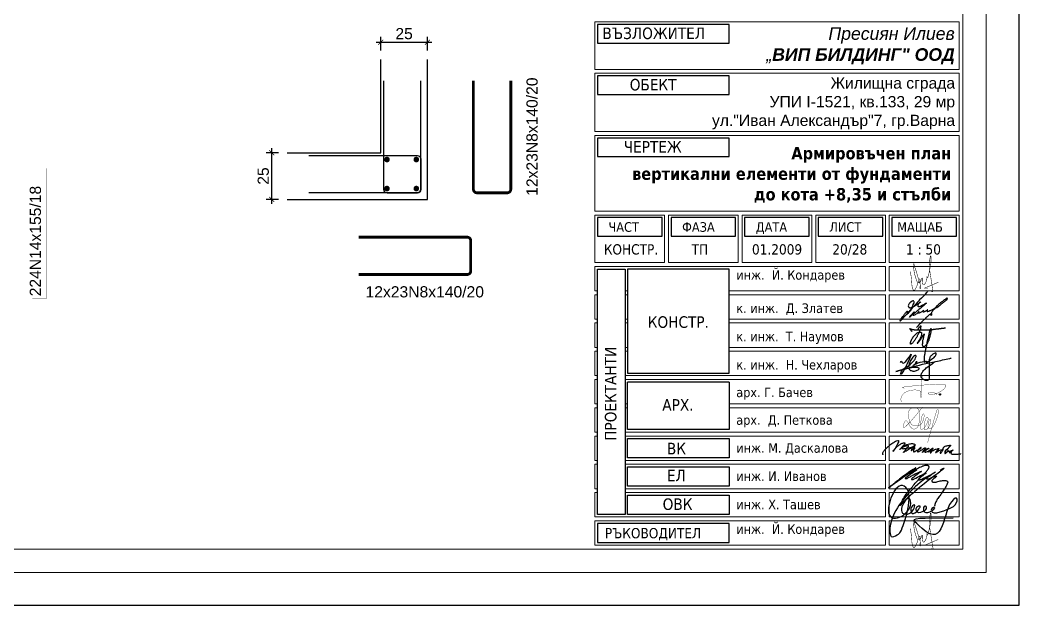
# Model space of a CAD drawing. Header units: millimetres. Extents: x 879 to 91735, y -13728 to 454.
# Drawn here: x 12829 to 13899, y -13728 to -13102 of the extents above; entities that cross this region are included whole.
import ezdxf

# ---------------------------------------------------------------- set-up
doc = ezdxf.new("R2010")
doc.units = ezdxf.units.MM
for name, color, linetype, lineweight in [('0_txt', 7, 'Continuous', 18), ('p_txt', 122, 'Continuous', 18), ('RAMKA', 7, 'Continuous', 15), ('TABLICA', 40, 'Continuous', 30), ('TEXT', 122, 'Continuous', 18)]:
    doc.layers.add(name, color=color, linetype=linetype, lineweight=lineweight)
for name, color, linetype in [('1K_SHA', 134, 'Continuous'), ('k_arm', 40, 'Continuous'), ('k_dim gredi', 2, 'Continuous'), ('k_dim_arm', 54, 'Continuous')]:
    doc.layers.add(name, color=color, linetype=linetype)
doc.styles.add('ARIAL', font='ARIAL.TTF')
doc.styles.get("Standard").update_dxf_attribs({"font": 'TAHOMA.TTF'})
doc.dimstyles.new('k_x0.5', dxfattribs={"dimscale": 4.8, "dimtxt": 2.5, "dimasz": 1.125, "dimexe": 1.25, "dimexo": 2, "dimtad": 1, "dimdec": 1, "dimlfac": 0.5, "dimrnd": 0.5, "dimtxsty": 'Standard', "dimblk": 'ARCHTICK', "dimcen": 2.5, "dimdle": 1, "dimclrd": 8, "dimclre": 9, "dimclrt": 256, "dimadec": 1, "dimazin": 0, "dimtfac": 1, "dimtdec": 1, "dimtix": 1, "dimtmove": 2, "dimatfit": 3, "dimfxl": 0, "dimarcsym": 0})

# ---------------------------------------------------------------- blocks, each defined once
blk = doc.blocks.new('kondarev')
at = {"const_width": 0.0003}
for points in [[(-0.00668, 0.00357), (-0.0066, 0.00281, 0.8669), (-0.00615, 0.00273, 0.02337), (-0.00445, 0.01042, 0.053077), (-0.00432, 0.01525, 0.169297), (-0.00443, 0.0155, 0.675494), (-0.00464, 0.01542, 0.095177), (-0.00491, 0.00614, -0.003976), (-0.00354, -0.00266, 0.017366), (-0.00313, -0.00492, -0.234768), (-0.0033, -0.00558, -0.311444), (-0.00403, -0.00521, -1.682041)], [(-0.01658, 0.00646, -0.046081), (-0.01578, 0.00199, -0.003318), (-0.01555, -0.00098, 0.08786), (-0.01485, -0.00427, 0.318545), (-0.0142, -0.00469, 0.321515), (-0.01375, -0.00434, 0.090816), (-0.01213, -0.00089, -0.064298), (-0.01101, 0.00188, -0.636166), (-0.0107, 0.00185, -0.041004), (-0.01077, -0.00344, 0.356263), (-0.01049, -0.00387, 0.111784), (-0.0111, 0.00042, -0.021048), (-0.01169, 0.00218, 0.005571), (-0.01279, 0.00587, 0.012388), (-0.0138, 0.00884, -0.054875), (-0.01427, 0.01074, 1.394829), (-0.01457, 0.01072, 0.101928), (-0.0125, 0.00057, 0.656998), (-0.01066, 0.00016, 0.098994), (-0.00973, 0.00217, -0.247872), (-0.00956, 0.00248, -0.528765), (-0.00937, 0.0024, 0.07422), (-0.00908, -0.00113, 0.666402), (-0.00813, -0.00129, 0.170412), (-0.00669, 0.00309, -0.023148), (-0.00668, 0.00357, -3.540288)]]:
    blk.add_lwpolyline(points, format="xyb", dxfattribs=at)
blk.add_lwpolyline([(0, 0), (-0.00794, -0.00339), (-0.00611, -0.00347)], dxfattribs=at)
blk = doc.blocks.new('podpis_Tasho')
at = {"layer": 'p_txt', "lineweight": 30}
for points in [[(2.7, -3.3), (2.1, -2.8), (1.9, -2.6), (1.5, -2.1), (1.1, -1.6), (0.8, -1.3), (0.6, -0.8), (0.2, -0.4), (0, 0), (0.4, -0.2), (0.8, -0.3), (1.7, -0.6), (2.3, -0.8), (3, -0.9), (4, -1.1), (4.9, -1.2), (5.8, -1.3), (6.7, -1.4), (7.9, -1.4), (8.7, -1.4), (9.6, -1.4), (10.3, -1.4), (11.2, -1.4), (12.1, -1.4), (13.3, -1.5), (14.3, -1.5), (15.3, -1.5), (16.2, -1.5), (17.1, -1.5), (18, -1.5), (18.8, -1.5), (19.7, -1.4), (20.8, -1.4), (22.1, -1.2), (23.6, -1.1), (24.5, -1), (25.5, -0.8), (26.7, -0.6), (27.7, -0.5), (28.7, -0.4), (29.9, -0.2), (30.8, -0.2), (31.6, -0.1), (32.6, 0), (33.5, 0.2), (34.3, 0.3), (35.1, 0.4), (36, 0.5), (37, 0.6), (37.7, 0.7), (38.4, 0.7)], [(8.6, -1), (9.2, -0.2), (9.9, 0.8), (10.5, 1.5), (11.3, 2.6), (11.8, 2.9), (11.8, 2.2), (11.6, 1.3), (11.5, 0.2), (11.1, -1.2), (10.6, -2.4), (10.1, -3.7), (9.5, -5), (8.9, -6.2), (8, -7.9), (7.5, -9.1), (6.5, -10.5), (5.7, -11.8), (5.1, -12.7), (4.4, -13.7), (3.8, -14.6), (2.9, -15.6), (1.9, -16.2), (1.2, -16.6), (0.7, -16.6), (0.7, -16), (0.9, -15.1), (1, -14.1), (1.4, -13.2), (1.7, -12.5), (2.1, -11.7), (2.7, -10.7), (3.1, -10), (3.5, -9.4), (3.8, -8.7), (4.4, -8.1), (4.8, -7.8), (5.3, -7.2), (5.8, -6.7), (6.2, -6.3), (6.6, -5.9), (7, -5.5), (7.5, -5), (8, -4.7), (8.4, -4.4), (8.8, -4.2), (9.4, -4.1), (9.8, -3.9), (10.4, -3.8), (11.4, -3.8), (11.8, -4), (12.3, -4.2), (12.6, -4.6), (12.7, -5.2), (12.7, -5.9), (12.7, -6.5), (12.5, -7.4), (12.2, -8.1), (11.9, -8.7), (11.5, -9.6), (11.3, -10.1), (10.8, -11.2), (10.4, -12), (9.9, -12.7), (9.5, -13.3), (9, -14.1), (8.4, -14.9), (8.1, -15.4), (8.1, -15.6), (8.2, -15.7), (9.1, -15), (9.7, -14.2), (10.3, -13.2), (11.5, -11.9), (12.1, -10.9), (12.8, -9.8), (13.3, -9), (13.9, -8.2), (14.4, -7.5), (14.9, -6.8), (15.2, -6.2), (15.5, -5.7), (15.5, -6.3), (15.1, -7.5), (14.7, -9), (14.4, -10.1), (14.2, -11.3), (13.8, -12.7), (13.7, -13.7), (13.6, -14.6), (13.6, -15.8), (13.4, -16.8), (13.4, -17.5), (13.7, -18.1), (13.9, -18.7), (14.5, -19.3), (16, -18.8), (16.9, -18.2), (17.7, -17.6), (18.4, -16.9), (19, -16), (19.5, -14.8), (20.1, -13.6), (20.6, -12.3), (20.9, -11.2), (21.2, -10.1), (21.6, -8.9), (21.8, -8), (22.1, -6.8), (22.4, -5.5), (22.5, -4.6), (23, -2.9), (23.1, -1.7), (23.2, -0.8), (23, -0.3), (22.4, -0.3), (21.8, -1.4), (21.5, -2.2), (21.1, -3.3), (20.8, -4.4), (20.5, -5.5), (20.4, -6.7), (19.9, -8.2), (19.6, -9.6), (19.2, -11), (18.9, -12.3), (18.5, -13.8), (17.9, -18.6), (17.7, -19.4), (17.3, -20.7), (17, -21.8), (16.7, -23.3), (16.5, -24.6), (16.2, -25.5), (16.1, -26.9), (15.9, -27.7), (15.7, -29), (15.5, -30.1), (15.4, -31.4), (15.4, -32.5), (15.6, -33.8), (15.6, -35.2), (16.2, -36.5)]]:
    blk.add_spline(points, degree=3, dxfattribs=at)
blk = doc.blocks.new('podpis_Nikolay')
at = {"layer": 'p_txt', "lineweight": 30}
for points in [[(0, 13.6), (-1.9, 8.8), (-9, -5.3), (-10.6, -7.4), (-11.3, -7.8), (-11.3, -7), (-4.8, 0.2), (1.8, 5.6), (4, 8.4), (5.1, 11.1), (5.1, 11.9), (4.7, 12.3), (4.1, 12.3), (3.3, 12), (1.8, 10.4), (0.3, 8.4), (-2.1, 3.8), (-2.8, -0.2), (-2.6, -1.6), (-1.6, -3.1), (0, -3.9), (1.8, -4.3), (3.6, -4.3), (5.6, -3.7), (7.3, -2.9), (8.3, -2), (8.4, -1.6), (8.1, -1.2), (6.8, -0.5), (4.3, -0.4), (-16.6, -4.9)], [(-11.4, 4.8), (-10.3, 6.1), (-9.7, 4.8), (-8.8, 4.3), (-5, 7.1), (0, 13.6)], [(15.4, 4.7), (16.1, 4.9), (19.8, 7), (23.7, 9.7), (26.3, 12.8), (26.7, 14.5), (26.5, 14.9), (25.4, 14.9), (22.6, 13.3), (20.5, 11.3), (19.3, 7.7), (19, -0.1), (19, -10.9), (18.7, -13.2), (17.3, -14.5), (15.2, -14.3), (11.8, -12.2), (10.7, -10.5), (10.7, -8.1), (12.4, -4.8), (16.1, -1), (22.8, 3.8), (25.1, 5.5)], [(-16.6, -4.9), (-1.6, -0.4), (26, 5.9), (41.1, 9.2), (42.6, 9.5)], [(1.8, 1.8), (3.5, 2.6), (5.5, 4.1), (5.9, 4.7), (6.1, 5.2), (6.1, 5.5), (5.8, 5.7), (5.6, 5.6), (5.4, 5.4), (4, 3.7), (4.2, 3.4), (4.4, 3.3), (5.3, 3.5), (13.8, 6), (15.4, 6.1), (16.2, 6.1), (16.6, 5.7), (16.6, 5.4), (15.4, 4.7)]]:
    blk.add_spline(points, degree=3, dxfattribs=at)
blk = doc.blocks.new('podpis_Mitko')
at = {"layer": 'p_txt', "lineweight": 30}
blk.add_spline([(0, 0), (-1.8, -2.2), (-8.9, -9.6), (-14, -15.2), (-19, -20.8), (-24.3, -26.6), (-26.8, -29.4), (-30.1, -32.6), (-29.3, -31.1), (-26, -26.4), (-24, -23.7), (-23, -22.5), (-21.9, -21.6), (-22.3, -23), (-22.4, -23.9), (-22.1, -24.1), (-20, -22.8), (-18, -20.3), (-16.2, -15.9), (-15.2, -13.5), (-14.9, -11.9), (-15.5, -10.8), (-17, -11.2), (-19.3, -12.8), (-20.4, -14.3), (-21, -15.4), (-20.9, -17), (-20.6, -17.5), (-20.2, -17.8), (-19.5, -18.1), (-18.6, -18.1), (-18, -17.9), (-17.3, -17.6), (-14.1, -16), (-11.4, -14.3), (-10.2, -13.5), (-9.5, -12.9), (-8.2, -12), (-7.6, -11.7), (-7.9, -12), (-8.6, -12.6), (-9.3, -13.1), (-9.8, -13.6), (-10.4, -14.2), (-10.8, -15.3), (-10.8, -16), (-10.5, -16.8), (-9.8, -16.9), (-8.7, -16.6), (-5.4, -15), (-3.7, -14.1), (-2.4, -13.3), (-1.8, -13.1), (-3.9, -15), (-5.7, -16.6), (-8.1, -18.6), (-11.2, -21.2), (-14.2, -23.7), (-16.9, -25.9), (-19.8, -28.1), (-18.9, -26.7), (-17.8, -25.6), (-16.9, -24.7), (-14.5, -22.4), (-15.1, -23.5), (-15.6, -24.3), (-16, -25.4), (-15.9, -25.9), (-14.2, -25.7), (-13.3, -25.2), (-11.7, -24.1), (-10.9, -23.4), (-9.8, -22.4), (-9.4, -22.1), (-9.6, -22.1), (-10.1, -22.5), (-10.2, -23.2), (-10.1, -23.6), (-9.8, -23.8), (-8.4, -23.2), (-7, -22.3), (-5.6, -21.6), (-4.9, -21.2), (-4.7, -20.9), (-4.9, -20.8), (-5.2, -21.1), (-5.4, -21.8), (-5.3, -22.3), (-5, -22.5), (-4.6, -22.4), (-4.2, -22.3), (-3.8, -22.1), (-3.3, -21.8), (-2.7, -21.7), (-2.2, -21.4), (-1.7, -21.2), (-0.7, -20.9), (-0.5, -20.6), (-0.3, -20.4), (-0.4, -20.4), (-0.7, -20.5), (-0.9, -21.3), (-0.8, -21.8), (-0.7, -22), (-0.2, -22), (0.2, -21.9), (0.8, -21.8), (1.3, -21.7), (1.6, -21.4), (2, -21.2), (2.3, -21), (2.6, -20.9), (4.1, -20.3), (4.8, -20), (5.4, -19.7), (7.8, -18.5), (9.3, -17.9), (11.5, -16.3), (13, -15.2), (14.9, -13.6), (16.3, -12.5), (17.6, -11.5), (19.3, -10.1), (20.2, -9.4), (20.6, -8.8), (20.9, -8.5), (20.8, -8.3), (20.6, -7.9), (20.3, -7.9), (19.5, -8.3), (19, -8.7), (18.3, -9.1), (16.7, -10.4), (14.4, -12.1), (12.6, -13.6), (10.9, -15.1), (9.6, -16.2), (8.1, -17.7), (7.3, -18.6), (5.7, -20.5), (4.4, -22.2), (3.8, -23.3), (3.4, -24.1), (2.9, -25.1), (3, -25.9), (3.1, -26.1), (3.2, -26.2), (3.6, -26.2), (3.8, -26.1), (4, -25.8), (4.1, -25.5), (4.2, -25.2), (4.3, -24.7), (4.2, -24.4), (3.9, -24.3), (3.6, -24.3), (3.5, -24.3), (2.6, -24.8), (2, -25.2), (0.6, -26.3), (-0.2, -27.1), (-0.8, -27.7), (-2.3, -29), (-3.9, -30.6), (-6.1, -32.8), (-7.8, -34.5), (-12.2, -39.2)], degree=3, dxfattribs=at)
blk = doc.blocks.new('_ARCHTICK')
at = {"color": 0, "linetype": 'ByBlock', "const_width": 0.15}
blk.add_lwpolyline([(-0.5, -0.5), (0.5, 0.5)], dxfattribs=at)
blk = doc.blocks.new('*D1747')
at = {"layer": 'Defpoints', "color": 0}
for p in [(13099, -13243.8), (13115.6, -13243.8), (13115.6, -13293.8)]:
    blk.add_point(p, dxfattribs=at)
at = {"layer": 'k_dim gredi', "color": 9, "lineweight": -2}
for p, q in [((13106, -13243.8), (13093, -13243.8)), ((13106, -13293.8), (13093, -13293.8))]:
    blk.add_line(p, q, dxfattribs=at)
at = {"layer": 'k_dim gredi', "color": 8, "lineweight": -2}
blk.add_line((13099, -13298.6), (13099, -13239), dxfattribs=at)
at = {"layer": 'k_dim gredi', "color": 8, "lineweight": -2, "xscale": 5.399999999999999, "yscale": 5.399999999999999, "zscale": 5.399999999999999}
for p, rotation in [((13099, -13243.8), 90), ((13099, -13293.8), 270)]:
    blk.add_blockref('_ARCHTICK', p, dxfattribs=dict(at, rotation=rotation))
at = {"layer": 'k_dim gredi', "insert": (13089.9, -13268.8), "char_height": 12, "attachment_point": 5, "rotation": 90, "style": 'ARIAL'}
blk.add_mtext('25', dxfattribs=at)
blk = doc.blocks.new('*D1748')
at = {"layer": 'Defpoints', "color": 0}
for p in [(13265.6, -13125.5), (13215.6, -13143.8), (13265.6, -13143.8)]:
    blk.add_point(p, dxfattribs=at)
at = {"layer": 'k_dim gredi', "color": 9, "lineweight": -2}
for p, q in [((13215.6, -13134.2), (13215.6, -13119.5)), ((13265.6, -13134.2), (13265.6, -13119.5))]:
    blk.add_line(p, q, dxfattribs=at)
at = {"layer": 'k_dim gredi', "color": 8, "lineweight": -2}
blk.add_line((13210.8, -13125.5), (13270.4, -13125.5), dxfattribs=at)
at = {"layer": 'k_dim gredi', "color": 8, "lineweight": -2, "xscale": 5.399999999999999, "yscale": 5.399999999999999, "zscale": 5.399999999999999, "rotation": 180}
blk.add_blockref('_ARCHTICK', (13215.6, -13125.5), dxfattribs=at)
at = {"layer": 'k_dim gredi', "color": 8, "lineweight": -2, "xscale": 5.399999999999999, "yscale": 5.399999999999999, "zscale": 5.399999999999999}
blk.add_blockref('_ARCHTICK', (13265.6, -13125.5), dxfattribs=at)
at = {"layer": 'k_dim gredi', "insert": (13240.6, -13116.3), "char_height": 12, "attachment_point": 5, "style": 'ARIAL'}
blk.add_mtext('25', dxfattribs=at)

msp = doc.modelspace()

# ---------------------------------------------------------------- linework, layer by layer
at = {"layer": '0_txt'}
msp.add_lwpolyline([(7612.993, -13693.429), (13863.775, -13693.429), (13863.775, -10763.429), (7612.993, -10763.429), (7612.993, -13693.429)], dxfattribs=at)
msp.add_lwpolyline([(7637.993, -13668.429), (13838.775, -13668.429), (13838.775, -10788.429), (7637.993, -10788.429)], close=True, dxfattribs=at)
at = {"layer": '1K_SHA'}
for points in [[(13115.603, -13243.76), (13215.603, -13243.76), (13215.603, -13143.76)], [(13115.603, -13293.76), (13265.603, -13293.76), (13265.603, -13143.76)]]:
    msp.add_lwpolyline(points, dxfattribs=at)
at = {"layer": 'k_arm', "color": 2}
for points in [[(13218.603, -13166.76), (13218.603, -13283.01, 0.41421356), (13222.353, -13286.76), (13254.853, -13286.76, 0.41421356), (13258.603, -13283.01), (13258.603, -13166.76)], [(13138.603, -13246.76), (13254.853, -13246.76, -0.41421356), (13258.603, -13250.51), (13258.603, -13283.01, -0.41421356), (13254.853, -13286.76), (13138.603, -13286.76)]]:
    msp.add_lwpolyline(points, format="xyb", dxfattribs=at)
at = {"layer": 'k_arm', "color": 2, "const_width": 3}
for points in [[(13314.799, -13166.76), (13314.799, -13283.01, 0.41421356), (13318.549, -13286.76), (13351.049, -13286.76, 0.41421356), (13354.799, -13283.01), (13354.799, -13166.76)], [(13191.877, -13334.307), (13308.127, -13334.307, -0.41421356), (13311.877, -13338.057), (13311.877, -13370.557, -0.41421356), (13308.127, -13374.307), (13191.877, -13374.307)]]:
    msp.add_lwpolyline(points, format="xyb", dxfattribs=at)
for points in [[(13220.748, -13251.119, 1), (13223.748, -13251.118, 1)], [(13252.167, -13251.119, 1), (13255.167, -13251.118, 1)], [(13220.748, -13282.208, 1), (13223.748, -13282.207, 1)], [(13252.167, -13282.208, 1), (13255.167, -13282.207, 1)]]:
    msp.add_lwpolyline(points, format="xyb", close=True, dxfattribs=at)
at = {"layer": 'k_arm', "color": 2, "const_width": 0.5}
msp.add_lwpolyline([(12842.513, -13400.448), (12857.513, -13400.448), (12857.513, -13340.448), (12857.513, -13260.448)], dxfattribs=at)
at = {"layer": 'p_txt', "lineweight": 30, "const_width": 0.342}
for points in [[(13795.204, -13482.969), (13794.466, -13491.585), (13793.992, -13497.834), (13793.739, -13502.063), (13793.663, -13504.615), (13793.721, -13505.836), (13793.87, -13506.072), (13794.067, -13505.668), (13794.268, -13504.969), (13794.438, -13504.262), (13794.565, -13503.602), (13794.645, -13502.986), (13794.675, -13502.411), (13794.651, -13501.875), (13794.568, -13501.374), (13794.423, -13500.906), (13794.211, -13500.467), (13793.93, -13500.055), (13793.577, -13499.672), (13793.148, -13499.322), (13792.643, -13499.006), (13792.058, -13498.728), (13791.391, -13498.49), (13790.64, -13498.295), (13789.802, -13498.146), (13788.879, -13498.045), (13787.884, -13497.993), (13786.833, -13497.992), (13785.743, -13498.04), (13784.63, -13498.141), (13783.512, -13498.292), (13782.404, -13498.497), (13781.323, -13498.754), (13780.283, -13499.065), (13779.292, -13499.428), (13778.353, -13499.841), (13777.47, -13500.302), (13776.648, -13500.809), (13775.89, -13501.36), (13775.202, -13501.953), (13774.586, -13502.586), (13774.048, -13503.256), (13773.585, -13503.955), (13773.199, -13504.672), (13772.887, -13505.399), (13772.649, -13506.125), (13772.484, -13506.84), (13772.391, -13507.536), (13772.369, -13508.202), (13772.415, -13508.828), (13772.513, -13509.402), (13772.646, -13509.909), (13772.794, -13510.336), (13772.941, -13510.67), (13773.069, -13510.897), (13773.158, -13511.004), (13773.192, -13510.978)], [(13776.019, -13495.958), (13775.695, -13495.927), (13775.426, -13495.893), (13775.202, -13495.855), (13775.013, -13495.812), (13774.85, -13495.761), (13774.7, -13495.702), (13774.555, -13495.632), (13774.404, -13495.55), (13774.254, -13495.454), (13774.187, -13495.341), (13774.3, -13495.207), (13774.692, -13495.049), (13775.462, -13494.863), (13776.709, -13494.646), (13778.529, -13494.394), (13781.024, -13494.104), (13784.242, -13493.776), (13788.043, -13493.425), (13792.238, -13493.069), (13796.64, -13492.727), (13801.058, -13492.417), (13805.305, -13492.159), (13809.192, -13491.97), (13812.53, -13491.869), (13815.177, -13491.87), (13817.173, -13491.965), (13818.606, -13492.143), (13819.564, -13492.392), (13820.134, -13492.701), (13820.403, -13493.056), (13820.459, -13493.447), (13820.388, -13493.86), (13820.262, -13494.288), (13820.088, -13494.729), (13819.857, -13495.184), (13819.559, -13495.655), (13819.186, -13496.143), (13818.727, -13496.65), (13818.175, -13497.178), (13817.519, -13497.728), (13816.755, -13498.299), (13815.9, -13498.881), (13814.973, -13499.463), (13813.994, -13500.032), (13812.985, -13500.578), (13811.965, -13501.086), (13810.955, -13501.547), (13809.976, -13501.948), (13809.044, -13502.279), (13808.164, -13502.542), (13807.336, -13502.742), (13806.561, -13502.882), (13805.84, -13502.968), (13805.173, -13503.003), (13804.56, -13502.992), (13804.003, -13502.939), (13803.502, -13502.848), (13803.059, -13502.725), (13802.672, -13502.577), (13802.345, -13502.407), (13802.076, -13502.223), (13801.867, -13502.029), (13801.719, -13501.832), (13801.633, -13501.636), (13801.608, -13501.448), (13801.649, -13501.268), (13801.757, -13501.098), (13801.935, -13500.94), (13802.186, -13500.794), (13802.512, -13500.661), (13802.916, -13500.544), (13803.4, -13500.442), (13803.969, -13500.361), (13804.629, -13500.328), (13805.388, -13500.371), (13806.254, -13500.522), (13807.237, -13500.808), (13808.342, -13501.261), (13809.58, -13501.91), (13810.957, -13502.785)], [(13795.599, -13516.333), (13789.068, -13524.349), (13784.08, -13530.222), (13780.429, -13534.241), (13777.912, -13536.699), (13776.325, -13537.887), (13775.463, -13538.097), (13775.121, -13537.619), (13775.096, -13536.747), (13775.215, -13535.732), (13775.433, -13534.676), (13775.739, -13533.639), (13776.118, -13532.684), (13776.559, -13531.872), (13777.05, -13531.265), (13777.576, -13530.926), (13778.127, -13530.915), (13778.691, -13531.272), (13779.268, -13531.942), (13779.86, -13532.847), (13780.468, -13533.912), (13781.096, -13535.057), (13781.744, -13536.205), (13782.415, -13537.28), (13783.11, -13538.203), (13783.83, -13538.914), (13784.565, -13539.418), (13785.303, -13539.734), (13786.034, -13539.885), (13786.746, -13539.891), (13787.429, -13539.773), (13788.069, -13539.552), (13788.658, -13539.249), (13789.185, -13538.879), (13789.656, -13538.437), (13790.077, -13537.91), (13790.456, -13537.287), (13790.801, -13536.556), (13791.118, -13535.705), (13791.415, -13534.722), (13791.699, -13533.595), (13791.974, -13532.322), (13792.228, -13530.93), (13792.445, -13529.457), (13792.61, -13527.939), (13792.708, -13526.414), (13792.722, -13524.918), (13792.639, -13523.488), (13792.441, -13522.162), (13792.118, -13520.97), (13791.676, -13519.921), (13791.124, -13519.017), (13790.474, -13518.261), (13789.735, -13517.655), (13788.917, -13517.202), (13788.03, -13516.904), (13787.086, -13516.764), (13786.097, -13516.785), (13785.092, -13516.967), (13784.103, -13517.314), (13783.163, -13517.827), (13782.303, -13518.508), (13781.556, -13519.359), (13780.955, -13520.382), (13780.53, -13521.579), (13780.306, -13522.942), (13780.268, -13524.431), (13780.391, -13525.995), (13780.652, -13527.584), (13781.028, -13529.146), (13781.494, -13530.632), (13782.026, -13531.992), (13782.602, -13533.174), (13783.2, -13534.141), (13783.812, -13534.905), (13784.435, -13535.488), (13785.065, -13535.916), (13785.698, -13536.211), (13786.329, -13536.397), (13786.955, -13536.498), (13787.571, -13536.538), (13788.174, -13536.537), (13788.762, -13536.502), (13789.334, -13536.438), (13789.89, -13536.347), (13790.427, -13536.234), (13790.946, -13536.102), (13791.445, -13535.955), (13791.924, -13535.797), (13792.381, -13535.628), (13792.818, -13535.437), (13793.239, -13535.207), (13793.646, -13534.925), (13794.04, -13534.574), (13794.425, -13534.14), (13794.804, -13533.608), (13795.178, -13532.961), (13795.548, -13532.194), (13795.906, -13531.328), (13796.242, -13530.396), (13796.545, -13529.427), (13796.806, -13528.454), (13797.014, -13527.506), (13797.159, -13526.616), (13797.231, -13525.814), (13797.223, -13525.125), (13797.144, -13524.559), (13797.005, -13524.115), (13796.818, -13523.797), (13796.594, -13523.607), (13796.346, -13523.547), (13796.086, -13523.619), (13795.824, -13523.825), (13795.571, -13524.166), (13795.329, -13524.635), (13795.096, -13525.223), (13794.873, -13525.923), (13794.658, -13526.726), (13794.451, -13527.622), (13794.252, -13528.605), (13794.06, -13529.665), (13793.875, -13530.79), (13793.701, -13531.955), (13793.544, -13533.131), (13793.407, -13534.288), (13793.295, -13535.397), (13793.213, -13536.43), (13793.165, -13537.357), (13793.157, -13538.149), (13793.192, -13538.785), (13793.268, -13539.274), (13793.383, -13539.635), (13793.536, -13539.884), (13793.722, -13540.04), (13793.941, -13540.119), (13794.19, -13540.141), (13794.467, -13540.122), (13794.768, -13540.075), (13795.092, -13539.999), (13795.437, -13539.885), (13795.801, -13539.726), (13796.18, -13539.516), (13796.573, -13539.247), (13796.978, -13538.912), (13797.393, -13538.504), (13797.814, -13538.02), (13798.236, -13537.466), (13798.654, -13536.856), (13799.061, -13536.202), (13799.452, -13535.514), (13799.821, -13534.805), (13800.163, -13534.087), (13800.47, -13533.371), (13800.739, -13532.668), (13800.967, -13531.984), (13801.154, -13531.325), (13801.299, -13530.694), (13801.4, -13530.098), (13801.457, -13529.541), (13801.47, -13529.028), (13801.436, -13528.564), (13801.357, -13528.155), (13801.237, -13527.804), (13801.083, -13527.516), (13800.902, -13527.295), (13800.7, -13527.147), (13800.483, -13527.074), (13800.258, -13527.082), (13800.031, -13527.175), (13799.809, -13527.355), (13799.592, -13527.614), (13799.381, -13527.941), (13799.177, -13528.326), (13798.98, -13528.758), (13798.792, -13529.226), (13798.613, -13529.721), (13798.443, -13530.232), (13798.283, -13530.75), (13798.133, -13531.275), (13797.992, -13531.81), (13797.86, -13532.357), (13797.736, -13532.919), (13797.621, -13533.498), (13797.512, -13534.096), (13797.411, -13534.715), (13797.317, -13535.356), (13797.234, -13536.008), (13797.166, -13536.657), (13797.117, -13537.291), (13797.093, -13537.896), (13797.096, -13538.459), (13797.132, -13538.967), (13797.205, -13539.407), (13797.317, -13539.769), (13797.465, -13540.057), (13797.642, -13540.28), (13797.845, -13540.444), (13798.066, -13540.559), (13798.3, -13540.632), (13798.543, -13540.671), (13798.787, -13540.684), (13799.03, -13540.675), (13799.272, -13540.641), (13799.515, -13540.575), (13799.763, -13540.469), (13800.018, -13540.316), (13800.282, -13540.109), (13800.559, -13539.841), (13800.849, -13539.505), (13801.155, -13539.096), (13801.473, -13538.624), (13801.797, -13538.099), (13802.122, -13537.534), (13802.442, -13536.939), (13802.752, -13536.327), (13803.046, -13535.709), (13803.32, -13535.096), (13803.568, -13534.499), (13803.786, -13533.923), (13803.974, -13533.369), (13804.127, -13532.843), (13804.243, -13532.346), (13804.321, -13531.882), (13804.356, -13531.454), (13804.346, -13531.065), (13804.292, -13530.718), (13804.197, -13530.419), (13804.069, -13530.17), (13803.914, -13529.977), (13803.74, -13529.844), (13803.554, -13529.775), (13803.363, -13529.775), (13803.173, -13529.848), (13802.99, -13529.997), (13802.815, -13530.22), (13802.647, -13530.512), (13802.485, -13530.87), (13802.327, -13531.289), (13802.174, -13531.765), (13802.025, -13532.295), (13801.878, -13532.874), (13801.734, -13533.497), (13801.6, -13534.15), (13801.485, -13534.82), (13801.396, -13535.493), (13801.341, -13536.153), (13801.331, -13536.787), (13801.371, -13537.38), (13801.472, -13537.918), (13801.638, -13538.389), (13801.864, -13538.789), (13802.142, -13539.117), (13802.465, -13539.373), (13802.824, -13539.556), (13803.211, -13539.664), (13803.619, -13539.696), (13804.039, -13539.651), (13804.466, -13539.526), (13804.901, -13539.309), (13805.349, -13538.987), (13805.815, -13538.545), (13806.301, -13537.97), (13806.813, -13537.248), (13807.354, -13536.365), (13807.928, -13535.306), (13808.537, -13534.069), (13809.163, -13532.684), (13809.786, -13531.195), (13810.386, -13529.644), (13810.942, -13528.072), (13811.434, -13526.522), (13811.842, -13525.036), (13812.145, -13523.655), (13812.329, -13522.419), (13812.402, -13521.343), (13812.379, -13520.443), (13812.273, -13519.732), (13812.099, -13519.222), (13811.87, -13518.927), (13811.602, -13518.862), (13811.308, -13519.038), (13810.985, -13519.517), (13810.56, -13520.545), (13809.945, -13522.414), (13809.048, -13525.419), (13807.781, -13529.852), (13806.054, -13536.006), (13803.776, -13544.174), (13800.858, -13554.65)]]:
    msp.add_lwpolyline(points, dxfattribs=at)
at = {"layer": 'p_txt', "lineweight": 30}
msp.add_circle((13814.068, -13502.847), 0.758, dxfattribs=at)
for points in [[(13753.48, -13567.437), (13753.156, -13567.167), (13752.994, -13566.628), (13753.048, -13565.334), (13754.613, -13562.8), (13758.822, -13558.487), (13762.762, -13555.414), (13766.647, -13552.934), (13769.022, -13552.071), (13769.669, -13552.179), (13769.615, -13553.904), (13767.996, -13557.409), (13764.812, -13562.423), (13763.571, -13563.825), (13764.65, -13562.639), (13767.295, -13559.565), (13769.022, -13557.894), (13771.504, -13556.277), (13774.472, -13554.821), (13775.983, -13554.659), (13776.415, -13554.767), (13776.361, -13555.791), (13774.958, -13557.786), (13773.123, -13559.781), (13771.18, -13561.668), (13771.288, -13561.506), (13773.285, -13559.943), (13776.307, -13557.571), (13778.735, -13556.384), (13781.433, -13555.684), (13783.538, -13555.522), (13785.643, -13555.576), (13786.938, -13556.007), (13787.693, -13556.708), (13786.938, -13557.678), (13784.833, -13559.134), (13781.919, -13560.105), (13779.005, -13560.698), (13775.173, -13561.237), (13774.472, -13561.183), (13774.202, -13560.752), (13774.202, -13559.673), (13774.958, -13558.972), (13777.062, -13558.11), (13778.843, -13557.463), (13780.138, -13557.517), (13780.246, -13557.786), (13779.113, -13559.727), (13775.335, -13564.741), (13775.227, -13564.849), (13775.227, -13564.687), (13776.792, -13563.609), (13781.325, -13560.967), (13784.455, -13559.727), (13787.261, -13558.649), (13787.333, -13558.602), (13786.639, -13559.088), (13785.458, -13559.99), (13784.277, -13561.101), (13783.721, -13561.934), (13783.304, -13562.94), (13784.45, -13562.107), (13786.326, -13560.858), (13787.611, -13559.921), (13787.299, -13560.198), (13786.639, -13561.205), (13786.118, -13562.107), (13785.805, -13563.113), (13785.736, -13564.085), (13786.083, -13564.293), (13787.229, -13563.877), (13789.557, -13562.662), (13791.849, -13561.586), (13793.586, -13560.754), (13794.072, -13560.198), (13794.142, -13559.539), (13793.76, -13559.643), (13792.752, -13560.233), (13791.328, -13561.795), (13790.494, -13562.871), (13790.216, -13563.773), (13790.39, -13564.432), (13791.467, -13564.085), (13793.794, -13562.593), (13795.67, -13561.344), (13797.303, -13560.337), (13798.553, -13559.99), (13798.762, -13560.268), (13798.053, -13561.245), (13797.079, -13562.461), (13796.186, -13563.948), (13795.591, -13564.867), (13795.564, -13564.786), (13795.537, -13564.786), (13796.755, -13563.461), (13799.081, -13561.84), (13802.165, -13560.488), (13802.29, -13560.443), (13801.895, -13560.794), (13800.577, -13561.606), (13799.435, -13562.462), (13798.403, -13563.383), (13798.008, -13563.844), (13797.832, -13564.349), (13797.964, -13564.7), (13798.535, -13564.7), (13799.743, -13564.371), (13801.807, -13563.449), (13803.279, -13562.769), (13805.365, -13561.76), (13806.727, -13561.057), (13806.814, -13560.706), (13806.2, -13560.816), (13804.421, -13561.672), (13803.169, -13562.484), (13801.961, -13563.493), (13801.368, -13564.305), (13801.5, -13564.48), (13801.741, -13564.393), (13802.927, -13563.668), (13804.443, -13562.835), (13805.409, -13562.549), (13805.848, -13562.571), (13805.145, -13563.383), (13804.443, -13564.02), (13803.718, -13565.073), (13803.718, -13565.424), (13805.102, -13564.127), (13806.817, -13562.849), (13809.259, -13561.601), (13811.468, -13560.933), (13812.834, -13560.846), (13812.747, -13561.368), (13811.584, -13562.472), (13810.596, -13563.517), (13809.84, -13564.476), (13809.462, -13565.173), (13809.84, -13564.94), (13811.41, -13563.982), (13813.967, -13562.617), (13816.38, -13561.804), (13817.426, -13561.746), (13816.671, -13562.269), (13815.74, -13562.878), (13814.956, -13563.895), (13814.316, -13564.94), (13814.345, -13565.753), (13815.682, -13564.737), (13816.641, -13563.633), (13817.252, -13562.559), (13817.688, -13561.717), (13817.746, -13560.439), (13817.95, -13559.764), (13818.41, -13559.161), (13818.956, -13558.673), (13819.875, -13558.242), (13821.686, -13557.754), (13823.353, -13557.438), (13824.56, -13557.295), (13825.48, -13557.295), (13825.681, -13557.496), (13825.595, -13557.811), (13823.842, -13559.391), (13822.781, -13560.551), (13821.423, -13561.906), (13820.377, -13563.073), (13819.801, -13564.299), (13819.411, -13565.134), (13819.355, -13565.728), (13819.429, -13566.155), (13819.896, -13565.963), (13820.341, -13565.576), (13821.135, -13564.782), (13821.697, -13564.337), (13822.22, -13563.892), (13822.782, -13563.176), (13822.782, -13562.673), (13822.588, -13562.266), (13822.162, -13562.034), (13821.31, -13562.034), (13820.535, -13562.402), (13819.934, -13562.847), (13819.586, -13563.428), (13819.411, -13564.163), (13819.876, -13564.589), (13821, -13564.473), (13823.692, -13563.679), (13826.772, -13563.176), (13828.225, -13562.402), (13828.031, -13562.421), (13826.269, -13563.099), (13824.855, -13563.95), (13824.254, -13564.55), (13824.002, -13565.17), (13824.7, -13564.899), (13825.726, -13564.492), (13826.714, -13564.144), (13826.162, -13564.667), (13825.873, -13565.289), (13825.695, -13565.644), (13825.984, -13566.222), (13826.673, -13566.577), (13827.874, -13566.733), (13829.631, -13566.777), (13831.61, -13566.733), (13833.7, -13566.622), (13835.345, -13566.466), (13836.501, -13566.266), (13836.435, -13566.133)], [(13814.381, -13584.041), (13816.46, -13582.525), (13818.408, -13581.724), (13818.586, -13581.701), (13818.598, -13581.908), (13818.556, -13581.938), (13817.859, -13582.563), (13813.858, -13585.852), (13797.33, -13598.436), (13784.327, -13609.274), (13771.393, -13621.689), (13771.305, -13621.754), (13771.298, -13621.699), (13771.368, -13621.494), (13774.113, -13615.983), (13782.647, -13604.088), (13790.669, -13594.487), (13799.619, -13585.267), (13801.713, -13582.639), (13802.171, -13581.884), (13802.494, -13580.644), (13802.346, -13579.903), (13802.036, -13579.423), (13801.159, -13578.951), (13799.771, -13578.83), (13797.884, -13579.045), (13796.252, -13579.571), (13794.972, -13580.029), (13789.894, -13582.379), (13780.695, -13587.749), (13771.823, -13593.794), (13764.734, -13598.781), (13762.364, -13600.445), (13760.404, -13601.854), (13759.401, -13602.642), (13759.114, -13602.881), (13759.054, -13602.977), (13759.054, -13603.013), (13759.078, -13603.049), (13759.138, -13603.049), (13759.174, -13603.037), (13759.891, -13602.571), (13764.952, -13598.205), (13767.387, -13596.221), (13774.996, -13590.407), (13779.916, -13586.863), (13785.339, -13583.19), (13787.355, -13582.132), (13788.502, -13581.494), (13788.457, -13581.494), (13788.365, -13581.508), (13787.911, -13581.733), (13785.556, -13583.179), (13778.625, -13587.769), (13770.708, -13593.612), (13765.965, -13597.219), (13765.938, -13597.246), (13765.978, -13597.286), (13766.032, -13597.259), (13766.325, -13597.045), (13776.321, -13589.974), (13779.273, -13588.222), (13783.53, -13585.936), (13787.131, -13584.233), (13788.666, -13583.65), (13788.97, -13583.574), (13789.116, -13583.568), (13789.174, -13583.591), (13789.192, -13583.632), (13789.174, -13583.696), (13789.127, -13583.772), (13789.005, -13583.889), (13788.753, -13584.047), (13788.596, -13584.164), (13783.919, -13587.411), (13779.086, -13590.987), (13777.047, -13592.606), (13776.966, -13592.731), (13776.93, -13592.857), (13776.937, -13592.93), (13777.018, -13592.997), (13777.099, -13593.004), (13777.246, -13593.011), (13777.563, -13593.033), (13777.947, -13593.004), (13778.389, -13592.901), (13778.919, -13592.695), (13779.332, -13592.488), (13779.649, -13592.297), (13782.929, -13590.496), (13786.756, -13588.367), (13790.118, -13586.778), (13792.192, -13585.855), (13793.474, -13585.346), (13794.056, -13585.216), (13794.226, -13585.198), (13794.276, -13585.239), (13794.295, -13585.289), (13794.226, -13585.395), (13794.111, -13585.487), (13793.886, -13585.647), (13793.735, -13585.766), (13789.656, -13588.619), (13784.913, -13592.26), (13783.927, -13593.07), (13783.716, -13593.433), (13783.751, -13593.821), (13783.88, -13593.926), (13784.103, -13593.961), (13784.338, -13593.997), (13784.655, -13593.973), (13784.936, -13593.938), (13785.3, -13593.856), (13785.629, -13593.738), (13786.074, -13593.527), (13786.544, -13593.293), (13793.395, -13589.721), (13796.978, -13587.9), (13798.323, -13587.307), (13798.879, -13587.106), (13799.166, -13587.065), (13799.294, -13587.05), (13799.335, -13587.091), (13799.34, -13587.132), (13799.31, -13587.173), (13799.089, -13587.322), (13798.868, -13587.537), (13798.468, -13587.86), (13795.657, -13589.834), (13793.397, -13591.44), (13791.803, -13592.785), (13791.268, -13593.399), (13791.202, -13593.804), (13791.359, -13594.013), (13791.568, -13594.17), (13792.012, -13594.183), (13792.391, -13594.183), (13792.835, -13594.104), (13793.24, -13594.013), (13793.723, -13593.869), (13795.903, -13592.84), (13798.254, -13591.718), (13800.495, -13590.611), (13801.997, -13589.899), (13803.184, -13589.451), (13803.948, -13589.214), (13804.408, -13589.148), (13804.578, -13589.215), (13804.339, -13589.461), (13804.054, -13589.689), (13803.21, -13590.268), (13801.997, -13591.059), (13800.826, -13591.755), (13800.02, -13592.351), (13799.783, -13592.746), (13799.862, -13593.115), (13800.126, -13593.22), (13800.679, -13593.299), (13801.338, -13593.22), (13802.05, -13593.036), (13805.272, -13591.901), (13807.143, -13591.084), (13808.883, -13590.557), (13809.978, -13590.303), (13810.416, -13590.239), (13810.663, -13590.239), (13810.736, -13590.284), (13810.708, -13590.394), (13810.635, -13590.476), (13810.404, -13590.73), (13810.073, -13591.033), (13807.651, -13593.007), (13806.296, -13594.129), (13805.502, -13594.993), (13805.408, -13595.437), (13805.432, -13595.834), (13805.712, -13596.184), (13806.156, -13596.488), (13807.207, -13596.791), (13808.94, -13596.792), (13810.926, -13596.371), (13813.153, -13595.81), (13815.839, -13595.273), (13817.802, -13594.993), (13819.32, -13594.899), (13820.605, -13595.039), (13821.353, -13595.366), (13822.147, -13595.95), (13822.404, -13596.417), (13822.451, -13597.001), (13822.334, -13597.609), (13821.595, -13599.69), (13820.209, -13602.224), (13817.733, -13605.968), (13814.014, -13611.311), (13811.331, -13615.142), (13809.44, -13618.688), (13808.379, -13622.549)]]:
    msp.add_spline(points, degree=3, dxfattribs=at)
msp.add_open_spline([(13809.495, -13586.189), (13789.948, -13596.614), (13777.444, -13611.191), (13768.602, -13624.454), (13768.602, -13624.454), (13764.243, -13630.991), (13758.365, -13643.882), (13761.299, -13653.663), (13761.299, -13653.663), (13762.646, -13658.152), (13770.744, -13651.7), (13771.231, -13651.034), (13771.231, -13651.034), (13774.669, -13646.328), (13785.577, -13613.534), (13779.409, -13604.591), (13779.409, -13604.591), (13769.7, -13590.514), (13758.962, -13615.329), (13758.962, -13626.498), (13758.962, -13626.498), (13758.962, -13645.067), (13782.914, -13630.833), (13782.914, -13619.78), (13782.914, -13619.78), (13782.914, -13602.617), (13764.411, -13631.172), (13777.657, -13631.172), (13777.657, -13631.172), (13783.167, -13631.172), (13785.636, -13627.25), (13787.003, -13623.285), (13787.003, -13623.285), (13788.849, -13617.935), (13780.589, -13623.601), (13783.498, -13629.127), (13783.498, -13629.127), (13785.776, -13633.454), (13792.428, -13624.733), (13792.845, -13623.577), (13792.845, -13623.577), (13794.017, -13620.332), (13785.894, -13624.077), (13789.048, -13627.959), (13789.048, -13627.959), (13791.286, -13630.713), (13796.391, -13627.934), (13797.811, -13627.083), (13797.811, -13627.083), (13802.628, -13624.193), (13797.493, -13620.183), (13796.643, -13623.869), (13796.643, -13623.869), (13794.395, -13633.61), (13806.813, -13628.065), (13808.619, -13624.454), (13808.619, -13624.454), (13809.56, -13622.57), (13804.821, -13624.208), (13804.821, -13626.79), (13804.821, -13626.79), (13804.821, -13634.079), (13823.751, -13625.294), (13825.852, -13624.454), (13825.852, -13624.454), (13833.792, -13621.278), (13834.693, -13609.829), (13828.481, -13615.399), (13828.481, -13615.399), (13816.07, -13626.527), (13820.084, -13669.187), (13795.182, -13646.361), (13795.182, -13646.361), (13786.323, -13638.241), (13779.627, -13635.445), (13798.395, -13635.261), (13798.395, -13635.261), (13798.395, -13635.261), (13828.189, -13634.969), (13828.189, -13634.969)], degree=3, knots=[0, 0, 0, 0, 0.05, 0.05, 0.05, 0.05, 0.1, 0.1, 0.1, 0.1, 0.15, 0.15, 0.15, 0.15, 0.2, 0.2, 0.2, 0.2, 0.25, 0.25, 0.25, 0.25, 0.3, 0.3, 0.3, 0.3, 0.35, 0.35, 0.35, 0.35, 0.4, 0.4, 0.4, 0.4, 0.45, 0.45, 0.45, 0.45, 0.5, 0.5, 0.5, 0.5, 0.55, 0.55, 0.55, 0.55, 0.6, 0.6, 0.6, 0.6, 0.65, 0.65, 0.65, 0.65, 0.7, 0.7, 0.7, 0.7, 0.75, 0.75, 0.75, 0.75, 0.8, 0.8, 0.8, 0.8, 0.85, 0.85, 0.85, 0.85, 0.9, 0.9, 0.9, 0.9, 0.95, 0.95, 0.95, 0.95, 1, 1, 1, 1], dxfattribs=at)
at = {"layer": 'RAMKA'}
for points in [[(13444.738, -13103.635), (13444.738, -13154.553), (13834.646, -13154.553), (13834.646, -13103.635)], [(13444.738, -13158.681), (13444.738, -13221.181), (13834.646, -13221.181), (13834.646, -13158.681)], [(13444.738, -13225.31), (13444.738, -13306.502), (13834.646, -13306.502), (13834.646, -13225.31)], [(13444.738, -13310.631), (13444.738, -13361.548), (13519.417, -13361.548), (13519.417, -13310.631)], [(13523.545, -13310.631), (13523.545, -13361.548), (13598.224, -13361.548), (13598.224, -13310.631)], [(13602.353, -13310.631), (13602.353, -13361.548), (13677.032, -13361.548), (13677.032, -13310.631)], [(13681.16, -13310.631), (13681.16, -13361.548), (13755.839, -13361.548), (13755.839, -13310.631)], [(13759.967, -13310.631), (13759.967, -13361.548), (13834.646, -13361.548), (13834.646, -13310.631)], [(13444.738, -13638.154), (13444.738, -13664.301), (13755.839, -13664.301), (13755.839, -13638.154)]]:
    msp.add_lwpolyline(points, close=True, dxfattribs=at)
for points in [[(13447.49, -13391.824), (13444.738, -13391.824), (13444.738, -13365.677), (13755.839, -13365.677), (13755.839, -13391.824), (13588.591, -13391.824)], [(13834.646, -13391.824), (13759.967, -13391.824), (13759.967, -13365.677), (13834.646, -13365.677), (13834.646, -13391.824)], [(13447.49, -13422.099), (13444.738, -13422.099), (13444.738, -13395.952), (13447.49, -13395.952)], [(13479.83, -13391.824), (13477.077, -13391.824)], [(13477.077, -13395.952), (13479.83, -13395.952)], [(13588.591, -13395.952), (13755.839, -13395.952), (13755.839, -13422.099), (13588.591, -13422.099)], [(13834.646, -13422.099), (13759.967, -13422.099), (13759.967, -13395.952), (13834.646, -13395.952), (13834.646, -13422.099)], [(13447.49, -13452.374), (13444.738, -13452.374), (13444.738, -13426.227), (13447.49, -13426.227)], [(13479.83, -13422.099), (13477.077, -13422.099)], [(13477.077, -13426.227), (13479.83, -13426.227)], [(13588.591, -13426.227), (13755.839, -13426.227), (13755.839, -13452.374), (13588.591, -13452.374)], [(13834.646, -13452.374), (13759.967, -13452.374), (13759.967, -13426.227), (13834.646, -13426.227), (13834.646, -13452.374)], [(13447.49, -13482.649), (13444.738, -13482.649), (13444.738, -13456.502), (13447.49, -13456.502)], [(13479.83, -13452.374), (13477.077, -13452.374)], [(13588.591, -13456.502), (13755.839, -13456.502), (13755.839, -13482.649), (13477.077, -13482.649)], [(13477.077, -13456.502), (13479.83, -13456.502)], [(13834.646, -13482.649), (13759.967, -13482.649), (13759.967, -13456.502), (13834.646, -13456.502), (13834.646, -13482.649)], [(13447.49, -13512.924), (13444.738, -13512.924), (13444.738, -13486.778), (13447.49, -13486.778)], [(13477.077, -13486.778), (13755.839, -13486.778), (13755.839, -13512.924), (13588.591, -13512.924)], [(13834.646, -13512.924), (13759.967, -13512.924), (13759.967, -13486.778), (13834.646, -13486.778), (13834.646, -13512.924)], [(13479.83, -13512.924), (13477.077, -13512.924)], [(13447.49, -13543.2), (13444.738, -13543.2), (13444.738, -13517.053), (13447.49, -13517.053)], [(13477.077, -13517.053), (13479.83, -13517.053)], [(13588.591, -13517.053), (13755.839, -13517.053), (13755.839, -13543.2), (13477.077, -13543.2)], [(13834.646, -13543.2), (13759.967, -13543.2), (13759.967, -13517.053), (13834.646, -13517.053), (13834.646, -13543.2)], [(13447.49, -13573.475), (13444.738, -13573.475), (13444.738, -13547.328), (13447.899, -13547.328)], [(13477.077, -13547.328), (13755.839, -13547.328), (13755.839, -13573.475), (13477.077, -13573.475)], [(13834.646, -13573.475), (13759.967, -13573.475), (13759.967, -13547.328), (13834.646, -13547.328), (13834.646, -13573.475)], [(13447.49, -13603.75), (13444.738, -13603.75), (13444.738, -13577.603), (13447.49, -13577.603)], [(13477.077, -13577.603), (13755.839, -13577.603), (13755.839, -13603.75), (13477.077, -13603.75)], [(13834.646, -13603.75), (13759.967, -13603.75), (13759.967, -13577.603), (13834.646, -13577.603), (13834.646, -13603.75)], [(13477.077, -13607.879), (13755.839, -13607.879), (13755.839, -13634.025), (13444.738, -13634.025), (13444.738, -13607.879), (13447.49, -13607.879)], [(13834.646, -13634.025), (13759.967, -13634.025), (13759.967, -13607.879), (13834.646, -13607.879), (13834.646, -13634.025)], [(13834.646, -13664.301), (13759.967, -13664.301), (13759.967, -13638.154), (13834.646, -13638.154), (13834.646, -13664.301)]]:
    msp.add_lwpolyline(points, dxfattribs=at)
at = {"layer": 'TABLICA'}
for p, q in [((13479.83, -13540.447), (13479.83, -13489.53)), ((13588.591, -13489.53), (13479.83, -13489.53)), ((13588.591, -13489.53), (13588.591, -13540.447)), ((13588.591, -13540.447), (13479.83, -13540.447))]:
    msp.add_line(p, q, dxfattribs=at)
for points in [[(7527.993, -13728.429), (13898.775, -13728.429), (13898.775, -10728.429), (7527.993, -10728.429)], [(13447.49, -13106.388), (13447.49, -13126.342), (13588.591, -13126.342), (13588.591, -13106.388)], [(13447.49, -13161.434), (13447.49, -13181.388), (13588.591, -13181.388), (13588.591, -13161.434)], [(13447.49, -13228.062), (13447.49, -13248.016), (13588.591, -13248.016), (13588.591, -13228.062)], [(13447.49, -13313.383), (13447.49, -13333.337), (13516.665, -13333.337), (13516.665, -13313.383)], [(13526.298, -13313.383), (13526.298, -13333.337), (13595.472, -13333.337), (13595.472, -13313.383)], [(13605.105, -13313.383), (13605.105, -13333.337), (13674.279, -13333.337), (13674.279, -13313.383)], [(13683.912, -13313.383), (13683.912, -13333.337), (13753.087, -13333.337), (13753.087, -13313.383)], [(13762.72, -13313.383), (13762.72, -13333.337), (13831.894, -13333.337), (13831.894, -13313.383)], [(13447.49, -13368.429), (13477.077, -13368.429), (13477.077, -13631.273), (13447.49, -13631.273)], [(13479.83, -13368.429), (13479.83, -13479.897), (13588.591, -13479.897), (13588.591, -13368.429)], [(13479.83, -13550.08), (13588.591, -13550.08), (13588.591, -13570.723), (13479.83, -13570.723)], [(13479.83, -13580.356), (13588.591, -13580.356), (13588.591, -13600.998), (13479.83, -13600.998)], [(13479.83, -13610.631), (13588.591, -13610.631), (13588.591, -13631.273), (13479.83, -13631.273)], [(13447.49, -13640.906), (13447.49, -13661.548), (13588.591, -13661.548), (13588.591, -13640.906)]]:
    msp.add_lwpolyline(points, close=True, dxfattribs=at)

# ---------------------------------------------------------------- block references
at = {"layer": 'p_txt', "lineweight": 30, "xscale": 1819.999999999998, "yscale": 1820, "zscale": 1820}
for p in [(13812.346, -13382.641), (13812.346, -13658.161)]:
    msp.add_blockref('kondarev', p, dxfattribs=at)
at = {"layer": 'p_txt'}
for name, p in [('podpis_Mitko', (13801.334, -13391.824)), ('podpis_Tasho', (13781.825, -13432.213)), ('podpis_Nikolay', (13783.458, -13473.416))]:
    msp.add_blockref(name, p, dxfattribs=at)

# ---------------------------------------------------------------- texts
at = {"layer": 'k_dim_arm', "style": 'ARIAL'}
for s, p in [('12x23N8x140/20', (13383.541, -13289.951)), ('224N14x155/18', (12851.957, -13397.653))]:
    msp.add_text(s, height=12, rotation=90, dxfattribs=at).set_placement(p)
msp.add_text('12x23N8x140/20', height=12, dxfattribs=at).set_placement((13199.343, -13398.821))
at = {"layer": 'p_txt'}
for s, insert, char_height, width, attachment_point in [('{\\fArial|b0|i1|c204|p34;Пресиян Илиев\\P„\\fArial|b1|i1|c204|p34;ВИП БИЛДИНГ\\fArial|b1|i1|c238|p34;" \\fArial|b1|i1|c204|p34;ООД}', (13829.963, -13109.365), 13.5, 364.85818, 3), ('{\\fArial|b0|i0|c204|p34;Жилищна сграда\\PУПИ I-1521, кв.133, 29 мр\\Pул."Иван Александър"7, гр.Варна}', (13830.341, -13163.129), 12, 409.40884, 3), ('{\\fTahoma|b0|i0|c204|p32;инж.  Й. Кондарев}', (13596.197, -13369.651), 10.2, 146.38399, 1), ('{\\fTahoma|b0|i0|c204|p32;к. инж.  Д. Златев}', (13596.197, -13405.329), 10.2, 144.60094, 1), ('{\\fTahoma|b0|i0|c204|p32;к. инж.  Т. Наумов}', (13596.197, -13435.605), 10.2, 144.60094, 1), ('{\\fTahoma|b0|i0|c204|p32;к. инж.  Н. Чехларов}', (13596.197, -13465.88), 10.2, 144.60094, 1), ('{\\fTahoma|b0|i0|c204|p32;инж. М. Даскалова}', (13596.197, -13555.029), 10.2, 146.3933, 1), ('{\\fTahoma|b0|i0|c204|p32;инж. И. Иванов}', (13596.197, -13585.305), 10.2, 143.8223, 1), ('{\\fTahoma|b0|i0|c204|p32;инж. Х. Ташев}', (13596.197, -13615.58), 10.2, 142.1083, 1), ('{\\fTahoma|b0|i0|c204|p32;инж.  Й. Кондарев}', (13596.197, -13642.002), 10.2, 124.19776, 1)]:
    msp.add_mtext(s, dxfattribs=dict(at, insert=insert, char_height=char_height, width=width, attachment_point=attachment_point))
at = {"layer": 'TEXT'}
for s, insert, char_height, width, attachment_point in [('{\\fTahoma|b0|i0|c204|p32;ВЪЗЛОЖИТЕЛ}', (13452.862, -13109.654), 12.38532, 336.32573, 1), ('{\\fTahoma|b0|i0|c204|p32;ОБЕКТ}', (13482.096, -13164.7), 12.38532, 336.32573, 1), ('{\\fTahoma|b0|i0|c204|p32;ЧЕРТЕЖ}', (13475.741, -13231.328), 12.38532, 336.32573, 1), ('{\\fTahoma|b1|i0|c204|p32;Армировъчен план\\Pвертикални елементи от фундаменти \\Pдо кота +8,35 и стълби}', (13826.202, -13237.678), 13.2, 386.52421, 3), ('{\\fTahoma|b0|i0|c204|p34;ЧАСТ}', (13459.344, -13318.219), 10.3211, 203.74718, 1), ('{\\fTahoma|b0|i0|c204|p34;ФАЗА}', (13538.151, -13318.219), 10.3211, 203.74718, 1), ('{\\fTahoma|b0|i0|c204|p34;ДАТА}', (13616.958, -13318.219), 10.3211, 50.55997, 1), ('{\\fTahoma|b0|i0|c204|p34;ЛИСТ}', (13695.766, -13318.219), 10.3211, 39.67243, 1), ('{\\fTahoma|b0|i0|c204|p34;МАЩАБ}', (13768.389, -13318.219), 10.3211, 49.74947, 1), ('{\\fTahoma|b0|i0|c204|p32;КОНСТР.}', (13454.365, -13341.857), 11.00917, 336.32573, 1), ('{\\fTahoma|b0|i0|c204|p32;1 : \\fTahoma|b0|i0|c0|p32;50}', (13777.783, -13341.857), 11.00917, 51.04612, 1), ('{\\fTahoma|b0|i0|c204|p32;КОНСТР\\fTahoma|b0|i0|c0|p32;.}', (13501.399, -13419.04), 12.38532, 336.32573, 1), ('{\\fTahoma|b0|i0|c204|p32;арх. Г. Бачев}', (13596.197, -13495.444), 10.2, 145.8041, 1), ('{\\fTahoma|b0|i0|c204|p32;АРХ.}', (13516.986, -13507.828), 12.38532, 39.41727, 1), ('{\\fTahoma|b0|i0|c204|p32;арх.  Д. Петкова}', (13596.197, -13525.083), 10.2, 145.5363, 1), ('{\\fTahoma|b0|i0|c204|p32;ВК}', (13521.908, -13554.617), 12.38532, 26.86329, 1), ('{\\fTahoma|b0|i0|c204|p32;ЕЛ}', (13521.908, -13583.516), 12.38532, 26.42922, 1), ('{\\fTahoma|b0|i0|c204|p32;ОВК}', (13517.342, -13614.16), 12.38532, 27.43502, 1), ('{\\fTahoma|b0|i0|c204|p32;РЪКОВОДИТЕЛ}', (13455.511, -13645.904), 11.00917, 336.32573, 1)]:
    msp.add_mtext(s, dxfattribs=dict(at, insert=insert, char_height=char_height, width=width, attachment_point=attachment_point))
at = {"layer": 'TEXT', "color": 2, "char_height": 11.00917, "width": 40.8344, "attachment_point": 1}
for s, insert in [('   {\\fTahoma|b0|i0|c204|p34;ТП}', (13536.008, -13341.857)), ('{\\fTahoma|b0|i0|c0|p32;01.2009}', (13612.925, -13341.857)), ('{\\fTahoma|b0|i0|c0|p32;20/28}', (13698.919, -13341.857))]:
    msp.add_mtext(s, dxfattribs=dict(at, insert=insert))
at = {"layer": 'TEXT', "insert": (13455.462, -13552.434), "char_height": 12.38532, "width": 336.32573, "attachment_point": 1, "rotation": 90}
msp.add_mtext('{\\fTahoma|b0|i0|c204|p32;ПРОЕКТАНТИ}', dxfattribs=at)

# ---------------------------------------------------------------- dimensions: what is measured, and where the dimension line sits
at = {"layer": 'k_dim gredi'}
dim = msp.add_linear_dim(base=(13265.603, -13125.456), p1=(13215.603, -13143.76), p2=(13265.603, -13143.76), dimstyle='k_x0.5', override={"dimtxsty": 'ARIAL'}, dxfattribs=at)
dim.commit()
dim.dimension.update_dxf_attribs({"geometry": '*D1748', "text_midpoint": (13240.603, -13116.329)})
dim = msp.add_linear_dim(base=(13099.02, -13243.76), p1=(13115.603, -13293.76), p2=(13115.603, -13243.76), angle=90, dimstyle='k_x0.5', override={"dimtxsty": 'ARIAL'}, dxfattribs=at)
dim.commit()
dim.dimension.update_dxf_attribs({"geometry": '*D1747', "text_midpoint": (13089.893, -13268.76)})

doc.saveas('drawing.dxf')
